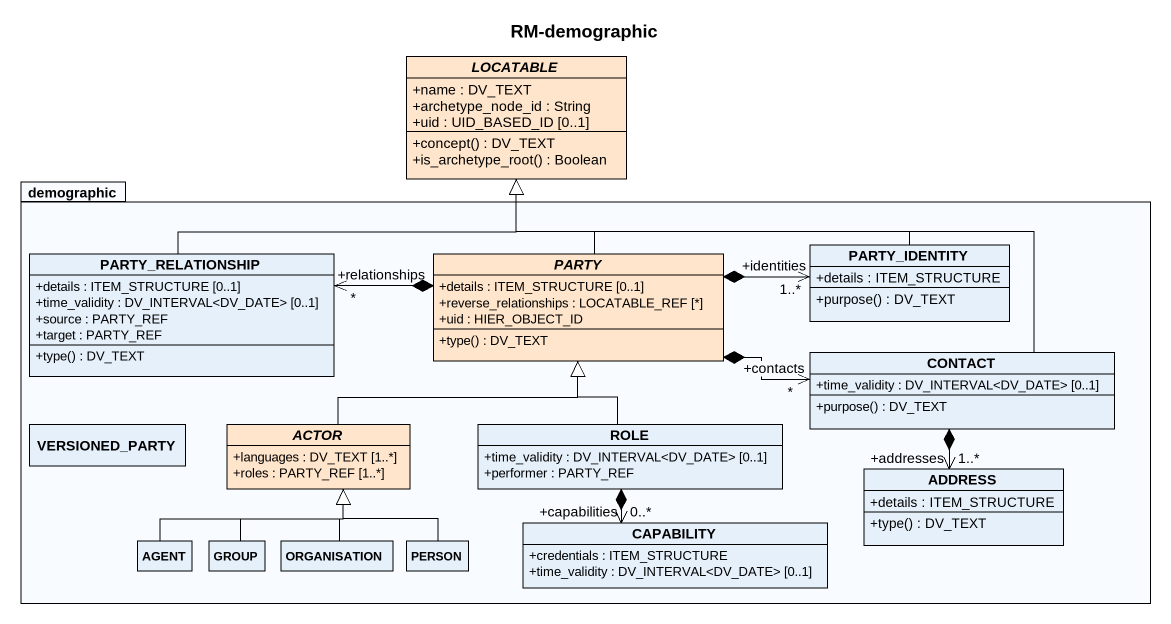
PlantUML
@startuml
title RM-demographic
hide circle
hide empty members
skinparam classAttributeIconSize 0
abstract class LOCATABLE #FFE5CB {
  +name : DV_TEXT
  +archetype_node_id : String
  +uid : UID_BASED_ID [0..1]
  +concept() : DV_TEXT
  +is_archetype_root() : Boolean
}
package demographic {
  class PARTY_RELATIONSHIP {
    +details : ITEM_STRUCTURE [0..1]
    +time_validity : DV_INTERVAL<DV_DATE> [0..1]
    +source : PARTY_REF
    +target : PARTY_REF
    +type() : DV_TEXT
  }
  abstract class PARTY #FFE5CB {
    +details : ITEM_STRUCTURE [0..1]
    +reverse_relationships : LOCATABLE_REF [*]
    +uid : HIER_OBJECT_ID
    +type() : DV_TEXT
  }
  class PARTY_IDENTITY {
    +details : ITEM_STRUCTURE
    +purpose() : DV_TEXT
  }
  class CONTACT {
    +time_validity : DV_INTERVAL<DV_DATE> [0..1]
    +purpose() : DV_TEXT
  }
  class VERSIONED_PARTY
  abstract class "ACTOR" as ACTOR_ #FFE5CB {
    +languages : DV_TEXT [1..*]
    +roles : PARTY_REF [1..*]
  }
  class ROLE {
    +time_validity : DV_INTERVAL<DV_DATE> [0..1]
    +performer : PARTY_REF
  }
  class ADDRESS {
    +details : ITEM_STRUCTURE
    +type() : DV_TEXT
  }
  class CAPABILITY {
    +credentials : ITEM_STRUCTURE
    +time_validity : DV_INTERVAL<DV_DATE> [0..1]
  }
  class "AGENT" as AGENT_
  class "GROUP" as GROUP_
  class ORGANISATION
  class "PERSON" as PERSON_
}
PARTY_RELATIONSHIP -right-|> LOCATABLE
PARTY -up-|> LOCATABLE
PARTY *-left-> "+relationships\n*" PARTY_RELATIONSHIP
PARTY *-right-> "+identities\n1..*" PARTY_IDENTITY
PARTY *-right-> "+contacts\n*" CONTACT
PARTY_IDENTITY -left-|> LOCATABLE
CONTACT -up-|> LOCATABLE
CONTACT *--> "+addresses\n1..*" ADDRESS
ACTOR_ -right-|> PARTY
ROLE -up-|> PARTY
ROLE *--> "+capabilities\n0..*" CAPABILITY
AGENT_ -up-|> ACTOR_
GROUP_ -up-|> ACTOR_
ORGANISATION -up-|> ACTOR_
PERSON_ -up-|> ACTOR_
@enduml
